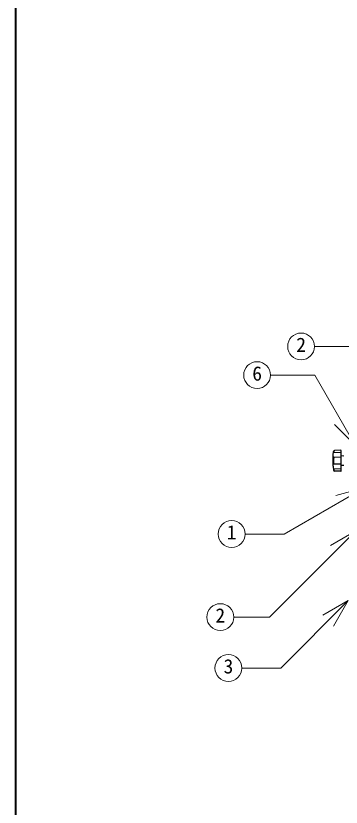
# Model space of a CAD drawing. Units: millimetres at full size, sheet at 1:20; details may follow other scales. Extents: x -4246 to 3854, y -2716 to 2904.
# Drawn here: x -4246 to -3579, y -1183 to 438 of the extents above; entities that cross this region are included whole.
import ezdxf
from ezdxf.enums import TextEntityAlignment as Align

# ---------------------------------------------------------------- set-up
doc = ezdxf.new("R2010")
doc.units = ezdxf.units.MM
doc.header["$LTSCALE"] = 20
doc.layers.add('0-0', color=7, linetype='Continuous', lineweight=9)
doc.styles.add('ＭＳ ゴシック', font='')
doc.styles.get('ＭＳ ゴシック').set_extended_font_data('MS Gothic')

msp = doc.modelspace()

# ---------------------------------------------------------------- linework, layer by layer
at = {"layer": '0-0', "color": 1, "lineweight": 40}
msp.add_line((-4245.6, -2716.17), (-4245.6, 2903.83), dxfattribs=at)
at = {"layer": '0-0', "lineweight": 18}
for p, q in [((-3545.82, -239.64), (-3633.85, -239.64)), ((-3550.64, -441.85), (-3593.07, -399.43)), ((-3531.99, -529.09), (-3695.9, -623.72)), ((-3531.99, -529.09), (-3589.95, -544.62)), ((-3695.9, -623.72), (-3776.15, -623.72)), ((-3549.07, -617.04), (-3725.97, -793.94)), ((-3549.07, -617.04), (-3601.03, -647.04)), ((-3565.03, -760.19), (-3616.99, -790.19)), ((-3565.03, -760.19), (-3595.03, -812.15)), ((-3725.97, -793.94), (-3799.34, -793.94))]:
    msp.add_line(p, q, dxfattribs=at)
at = {"layer": '0-0', "color": 5, "lineweight": 25}
for p, q in [((-3580.12, -452.21), (-3593.27, -452.63)), ((-3579.6, -494.64), (-3579.6, -452.71)), ((-3595.6, -484.91), (-3595.6, -462.44)), ((-3595.59, -461.91), (-3595.2, -454.53)), ((-3579.6, -456.74), (-3594.15, -457.22)), ((-3579.6, -466.82), (-3594.15, -466.33)), ((-3574.06, -464.14), (-3579.6, -463.67)), ((-3595.59, -485.44), (-3595.2, -492.82)), ((-3579.6, -480.53), (-3594.15, -481.01)), ((-3574.06, -483.21), (-3579.6, -483.67)), ((-3579.6, -490.61), (-3594.15, -490.12)), ((-3580.12, -495.14), (-3593.27, -494.71))]:
    msp.add_line(p, q, dxfattribs=at)
at = {"layer": '0-0', "lineweight": 18}
for points in [[(-3550.64, -441.85), (-3633.49, -298.36), (-3723.89, -298.36)], [(-3565.03, -760.19), (-3703.03, -898.19), (-3782.73, -898.19)]]:
    msp.add_lwpolyline(points, dxfattribs=at)
for centre in [(-3661.35, -239.64), (-3751.39, -298.36), (-3803.65, -623.72), (-3826.84, -793.94), (-3810.23, -898.19)]:
    msp.add_circle(centre, 27.5, dxfattribs=at)
at = {"layer": '0-0', "color": 5, "lineweight": 25}
for centre, radius, start, end in [((-3593.2, -454.63), 2, 91.84585, 176.98087), ((-3592.53, -454.17), 2.07, 141.26695, 176.97243), ((-3580.1, -452.71), 0.5, 0, 91.84585), ((-3585.6, -462.44), 10, 176.98087, 180), ((-3540.77, -473.67), 54.34, 172.70127, 187.29873), ((-3594.17, -466.83), 0.5, 88.09085, 172.70127), ((-3584.65, -454.25), 9.96, 178.90936, 197.37998), ((-3585.6, -484.91), 10, 180, 183.01913), ((-3594.17, -480.51), 0.5, 187.29873, 271.90915), ((-3593.2, -492.71), 2, 183.01913, 268.15415), ((-3584.65, -493.1), 9.96, 162.62002, 181.09064), ((-3592.53, -493.18), 2.07, 183.02757, 218.73305), ((-3580.1, -494.64), 0.5, 268.15415, 0)]:
    msp.add_arc(centre, radius, start, end, dxfattribs=at)

# ---------------------------------------------------------------- texts
at = {"layer": '0-0', "style": 'ＭＳ ゴシック'}
for s, p in [('2', (-3671.35, -259.64)), ('6', (-3761.39, -318.36)), ('1', (-3813.65, -643.72)), ('2', (-3836.84, -813.94)), ('3', (-3820.23, -918.19))]:
    msp.add_text(s, height=29.33, dxfattribs=at).set_placement(p, align=Align.BOTTOM_LEFT)

doc.saveas('drawing.dxf')
